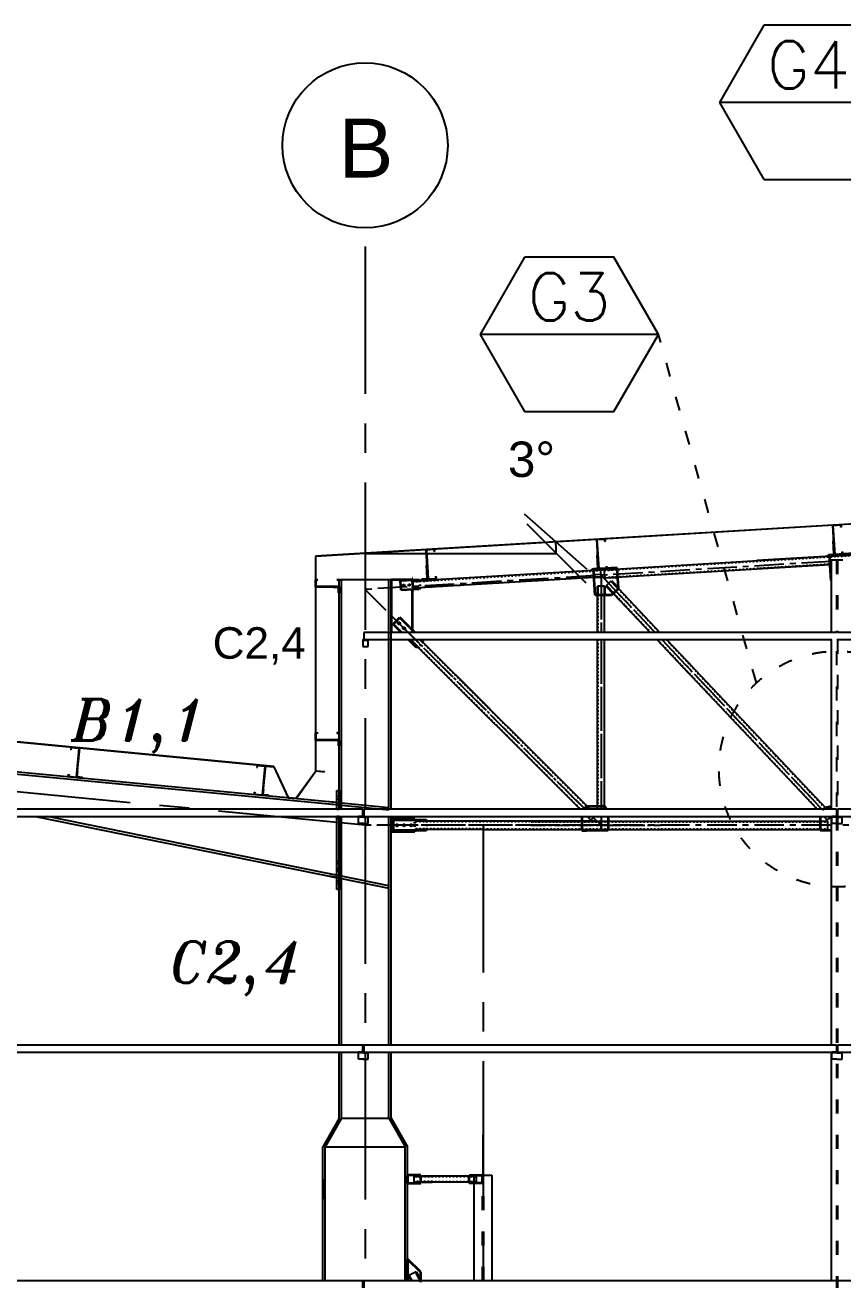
# Model space of a CAD drawing. Header units: inches. Extents: x -15 to 1885144, y -42615 to 866270.
# Drawn here: x 1657153 to 1664084, y 157170 to 167854 of the extents above; entities that cross this region are included whole.
import ezdxf
from ezdxf.enums import TextEntityAlignment as Align

# ---------------------------------------------------------------- set-up
doc = ezdxf.new("R2010")
doc.units = ezdxf.units.IN
doc.header["$LTSCALE"] = 100
doc.header["$MEASUREMENT"] = 0
for name, pattern in [('CENTER', [2, 1.25, -0.25, 0.25, -0.25]), ('CENTERX2', [4, 2.5, -0.5, 0.5, -0.5]), ('dash line', [30, 12, -18]), ('PHANTOM2', [1.25, 0.625, -0.125, 0.125, -0.125, 0.125, -0.125])]:
    doc.linetypes.add(name, pattern=pattern)
for name, color, linetype in [('axis', 8, 'PHANTOM2'), ('corrugated sheet', 6, 'Continuous'), ('dimensions', 10, 'PHANTOM2'), ('layout', 7, 'Continuous'), ('purlins', 4, 'Continuous'), ('sections', 3, 'Continuous'), ('text', 3, 'Continuous')]:
    doc.layers.add(name, color=color, linetype=linetype)
doc.layers.add('gusset plate', color=1, linetype='Continuous', lineweight=35)
doc.layers.add('weld', color=2, linetype='Continuous', lineweight=35)
doc.styles.add('romans', font='romans.shx', dxfattribs={"width": 0.75})
doc.styles.get("Standard").update_dxf_attribs({"font": 'arial.ttf'})
doc.styles.add('TEXT-3', font='ITALICT.shx', dxfattribs={"height": 350})
doc.dimstyles.new('Dim_1', dxfattribs={"dimtxt": 300, "dimasz": 500, "dimexe": 0.0625, "dimexo": 0.0625, "dimgap": 100, "dimtad": 0, "dimtih": 1, "dimtoh": 1, "dimdec": 0, "dimzin": 0, "dimdsep": 46, "dimtxsty": 'Standard', "dimblk": 'OBLIQUE', "dimcen": 0.09, "dimclrd": 256, "dimclre": 256, "dimclrt": 256, "dimadec": 0, "dimazin": 0, "dimtm": 1e-09, "dimtfac": 1, "dimtdec": 0, "dimtofl": 0, "dimtmove": 0, "dimatfit": 3, "dimfxl": 1, "dimtfillclr": 256, "dimtolj": 1, "dimtzin": 0, "dimlwe": -1, "dimarcsym": 0})

# ---------------------------------------------------------------- blocks, each defined once
blk = doc.blocks.new('_Oblique')
at = {"color": 0, "linetype": 'ByBlock', "lineweight": -2}
blk.add_line((-0.5, -0.5), (0.5, 0.5), dxfattribs=at)
blk = doc.blocks.new('*D1246')
at = {"layer": 'Defpoints', "color": 0, "ltscale": 10, "transparency": 16777216}
for p in [(1680034, 164574), (1660034, 163374), (1660436, 163374), (1661654, 163406), (1659614, 163348)]:
    blk.add_point(p, dxfattribs=at)
at = {"layer": 'dimensions', "linetype": 'dash line', "ltscale": 10, "transparency": 16777216}
blk.add_line((1660436, 163374), (1661654, 163374), dxfattribs=at)
at = {"layer": 'dimensions', "lineweight": -2, "ltscale": 10, "transparency": 16777216}
blk.add_arc((1660034, 163374), 1620, 0, 3.4336, dxfattribs=at)
at = {"layer": 'dimensions', "lineweight": -2, "ltscale": 10, "transparency": 16777216, "xscale": 500, "yscale": 500, "zscale": 500}
for p, rotation in [((1661651, 163471), 93.43363036184672), ((1661654, 163374), 270.0000000000198)]:
    blk.add_blockref('_Oblique', p, dxfattribs=dict(at, rotation=rotation))
at = {"layer": 'dimensions', "ltscale": 10, "transparency": 16777216, "insert": (1661445, 164170), "char_height": 300, "attachment_point": 5}
blk.add_mtext('\\A1;3°', dxfattribs=at)
blk = doc.blocks.new('*U1230')
at = {"layer": 'purlins', "ltscale": 10}
h = blk.add_hatch(color=256, dxfattribs=at)
h.dxf.hatch_style = 1
h.paths.add_polyline_path([(124, -228), (129, -228), (129, -218), (124, -218)])
for p, q in [((124, -1), (54, -1)), ((54, -1), (54, -21)), ((54, -21), (56, -21)), ((56, -21), (56, -3)), ((56, -3), (122, -3)), ((122, -249), (122, -3)), ((124, -1), (124, -251)), ((129, -201), (124, -201)), ((129, -246), (129, -201)), ((54, -251), (54, -231)), ((54, -231), (56, -231)), ((124, -251), (54, -251)), ((56, -231), (56, -249)), ((56, -249), (122, -249)), ((129, -218), (124, -218)), ((129, -228), (124, -228)), ((124, -251), (174, -251)), ((174, -246), (129, -246)), ((174, -251), (174, -246))]:
    blk.add_line(p, q, dxfattribs=at)
blk = doc.blocks.new('*U1231')
at = {"layer": 'sections', "color": 0, "linetype": 'ByBlock', "lineweight": -2, "transparency": 16777216, "rotation": 354.5164095555347}
for p in [(1647534, 162691), (1650023, 162452), (1652511, 162213), (1655000, 161974), (1657489, 161735)]:
    blk.add_blockref('*U1230', p, dxfattribs=at)

msp = doc.modelspace()

# ---------------------------------------------------------------- hatches: boundary and pattern name
at = {"layer": 'purlins', "ltscale": 10}
h = msp.add_hatch(color=256, dxfattribs=at)
h.dxf.hatch_style = 1
h.paths.add_polyline_path([(1664006.449, 163471.777), (1664001.458, 163471.478), (1664002.057, 163461.496), (1664007.048, 163461.795)])
h = msp.add_hatch(color=256, dxfattribs=at)
h.dxf.hatch_style = 1
h.paths.add_polyline_path([(1660559.665, 163264.927), (1660554.673, 163264.628), (1660555.272, 163254.645), (1660560.263, 163254.945)])
h = msp.add_hatch(color=256, dxfattribs=at)
h.dxf.hatch_style = 1
h.paths.add_polyline_path([(1662005.853, 163351.761), (1662000.862, 163351.461), (1662001.46, 163341.479), (1662006.452, 163341.779)])
h = msp.add_hatch(color=256, dxfattribs=at)
h.dxf.hatch_style = 1
h.paths.add_polyline_path([(1659781.878, 163090.342), (1659781.878, 163085.342), (1659791.878, 163085.342), (1659791.878, 163090.342)])
at = {"layer": 'purlins', "ltscale": 0.01}
h = msp.add_hatch(color=256, dxfattribs=at)
h.dxf.hatch_style = 1
h.paths.add_polyline_path([(1660044.378, 162637.095), (1660044.378, 162643.095), (1660034.378, 162643.095), (1660034.378, 162637.095)])
at = {"layer": 'purlins', "ltscale": 10}
h = msp.add_hatch(color=256, dxfattribs=at)
h.dxf.hatch_style = 1
h.paths.add_polyline_path([(1659781.878, 161790.342), (1659781.878, 161785.342), (1659791.878, 161785.342), (1659791.878, 161790.342)])
h = msp.add_hatch(color=256, dxfattribs=at)
h.dxf.hatch_style = 1
h.paths.add_polyline_path([(1659167.429, 161344.788), (1659172.406, 161344.31), (1659173.361, 161354.264), (1659168.384, 161354.742)])
at = {"layer": 'purlins', "ltscale": 0.01}
h = msp.add_hatch(color=256, dxfattribs=at)
h.dxf.hatch_style = 1
h.paths.add_polyline_path([(1659994.378, 161137.095), (1659994.378, 161143.095), (1660004.378, 161143.095), (1660004.378, 161137.095)])
h = msp.add_hatch(color=256, dxfattribs=at)
h.dxf.hatch_style = 1
h.paths.add_polyline_path([(1660044.378, 161137.095), (1660044.378, 161143.095), (1660034.378, 161143.095), (1660034.378, 161137.095)])
h = msp.add_hatch(color=256, dxfattribs=at)
h.dxf.hatch_style = 1
h.paths.add_polyline_path([(1664004.378, 161137.095), (1664004.378, 161143.095), (1664014.378, 161143.095), (1664014.378, 161137.095)])
h = msp.add_hatch(color=256, dxfattribs=at)
h.dxf.hatch_style = 1
h.paths.add_polyline_path([(1664064.378, 161137.095), (1664064.378, 161143.095), (1664054.378, 161143.095), (1664054.378, 161137.095)])
h = msp.add_hatch(color=256, dxfattribs=at)
h.dxf.hatch_style = 1
h.paths.add_polyline_path([(1659994.378, 159137.095), (1659994.378, 159143.095), (1660004.378, 159143.095), (1660004.378, 159137.095)])
h = msp.add_hatch(color=256, dxfattribs=at)
h.dxf.hatch_style = 1
h.paths.add_polyline_path([(1660044.378, 159137.095), (1660044.378, 159143.095), (1660034.378, 159143.095), (1660034.378, 159137.095)])
h = msp.add_hatch(color=256, dxfattribs=at)
h.dxf.hatch_style = 1
h.paths.add_polyline_path([(1664004.378, 159137.095), (1664004.378, 159143.095), (1664014.378, 159143.095), (1664014.378, 159137.095)])
h = msp.add_hatch(color=256, dxfattribs=at)
h.dxf.hatch_style = 1
h.paths.add_polyline_path([(1664064.378, 159137.095), (1664064.378, 159143.095), (1664054.378, 159143.095), (1664054.378, 159137.095)])
at = {"layer": 'sections', "ltscale": 10}
h = msp.add_hatch(color=256, dxfattribs=at)
h.dxf.hatch_style = 1
h.paths.add_polyline_path([(1659794.378, 160569.997), (1659814.378, 160569.997), (1659814.378, 160593.997), (1659794.378, 160593.997)])
h.paths.add_polyline_path([(1659794.378, 160681.997), (1659814.378, 160681.997), (1659814.378, 160701.997), (1659794.378, 160701.997)])
h.paths.add_polyline_path([(1659794.378, 160741.997), (1659814.378, 160741.997), (1659814.378, 160761.997), (1659794.378, 160761.997)])

# ---------------------------------------------------------------- linework, layer by layer
at = {"layer": 'axis', "linetype": 'CENTER', "ltscale": 10}
for p, q in [((1660034.378, 165975.986), (1660034.378, 161203.095)), ((1660034.378, 161068.176), (1647534.378, 162268.176)), ((1660034.378, 161143.095), (1660034.378, 159203.095)), ((1661034.378, 161068.176), (1661034.378, 157203.095)), ((1660034.378, 159143.095), (1660034.378, 157203.095))]:
    msp.add_line(p, q, dxfattribs=at)
at = {"layer": 'axis', "linetype": 'CENTERX2'}
for p, q in [((1663984.378, 163305.176), (1660034.378, 163068.176)), ((1664039.378, 163308.476), (1664034.378, 163308.176)), ((1662034.378, 163188.176), (1662034.378, 162703.095)), ((1662034.378, 163188.176), (1662492.001, 162703.095)), ((1660034.378, 163068.176), (1661899.458, 161203.095)), ((1662034.378, 162643.095), (1662034.378, 161203.095)), ((1662548.605, 162643.095), (1663912.556, 161197.307)), ((1661959.458, 161143.095), (1662034.378, 161068.176)), ((1662034.378, 161143.095), (1662034.378, 161068.176)), ((1663963.699, 161143.095), (1663984.378, 161121.176)), ((1663984.378, 161068.176), (1660034.378, 161068.176)), ((1700034.378, 161068.176), (1664039.378, 161068.176))]:
    msp.add_line(p, q, dxfattribs=at)
at = {"layer": 'axis', "linetype": 'CENTER'}
for p, q in [((1662034.378, 163188.176), (1662034.378, 162703.095)), ((1662034.378, 163188.176), (1662492.001, 162703.095)), ((1660254.378, 162848.176), (1661899.458, 161203.095)), ((1662034.378, 162643.095), (1662034.378, 161203.095)), ((1662548.605, 162643.095), (1663912.556, 161197.307)), ((1661959.458, 161143.095), (1662034.378, 161068.176)), ((1662034.378, 161143.095), (1662034.378, 161068.176)), ((1663963.699, 161143.095), (1663984.378, 161121.176)), ((1662034.378, 161068.176), (1660254.378, 161068.176)), ((1661442.346, 161068.176), (1662184.378, 161068.176))]:
    msp.add_line(p, q, dxfattribs=at)
at = {"layer": 'corrugated sheet'}
for p, q in [((1680034.345, 164574.228), (1659614.345, 163349.028)), ((1680034.378, 164573.679), (1659614.378, 163348.479))]:
    msp.add_line(p, q, dxfattribs=at)
at = {"layer": 'corrugated sheet', "ltscale": 10}
for p, q in [((1659613.878, 163348.479), (1659613.878, 161522.847)), ((1659614.378, 163348.479), (1659614.378, 161522.847)), ((1659260.906, 161565.063), (1647534.378, 162690.81)), ((1659260.839, 161564.366), (1647534.378, 162690.106)), ((1659260.906, 161565.063), (1659260.839, 161564.366))]:
    msp.add_line(p, q, dxfattribs=at)
at = {"layer": 'dimensions', "ltscale": 10}
msp.add_line((1660034.378, 163373.679), (1660435.644, 163373.679), dxfattribs=at)
at = {"layer": 'gusset plate'}
for p, q in [((1664175.91, 163371.766), (1663970.882, 163359.465)), ((1662171.764, 163251.518), (1661970.882, 163239.465)), ((1660496.977, 163140.95), (1660486.546, 163150.342)), ((1660500.142, 163081.021), (1660491.351, 163070.486))]:
    msp.add_line(p, q, dxfattribs=at)
at = {"layer": 'gusset plate', "linetype": 'dash line'}
for p, q in [((1663983.903, 163142.451), (1663970.882, 163359.465)), ((1662182.353, 163075.04), (1662171.764, 163251.518)), ((1660486.546, 163150.342), (1660335.38, 163141.272)), ((1660340.172, 163061.416), (1660335.38, 163141.272)), ((1661984.045, 163020.069), (1661970.882, 163239.465)), ((1660254.378, 163134.267), (1660254.378, 162703.095)), ((1660491.351, 163070.486), (1660340.172, 163061.416)), ((1660520.238, 162638.884), (1660525.845, 162633.277)), ((1660524.38, 162620.6), (1660525.845, 162633.277)), ((1660453.67, 162592.315), (1660467.812, 162578.173)), ((1660481.954, 162578.173), (1660467.812, 162578.173)), ((1661888.379, 161203.095), (1661915.132, 161229.848)), ((1661915.132, 161229.848), (1662064.378, 161229.848)), ((1662064.378, 161229.848), (1662079.824, 161203.095)), ((1663912.556, 161197.307), (1663936.414, 161219.814)), ((1663936.414, 161219.814), (1663984.378, 161230.68)), ((1660254.378, 161123.489), (1660254.378, 161013.176)), ((1660254.378, 161123.489), (1660454.378, 161123.489)), ((1660274.378, 161023.176), (1660274.378, 161113.176)), ((1660274.378, 161113.176), (1660454.378, 161113.176)), ((1660454.378, 161123.489), (1660454.378, 161113.176)), ((1660454.378, 161113.176), (1660554.378, 161113.176)), ((1660554.378, 161113.176), (1660554.378, 161103.176)), ((1661872.706, 161143.095), (1661872.706, 161023.274)), ((1663890.735, 161143.095), (1663890.735, 161023.176)), ((1660454.878, 161013.176), (1660254.378, 161013.176)), ((1660454.378, 161023.176), (1660274.378, 161023.176)), ((1660554.378, 161023.176), (1660454.378, 161023.176)), ((1660454.378, 161023.176), (1660454.878, 161013.176)), ((1660554.378, 161033.176), (1660554.378, 161023.176)), ((1661872.706, 161023.274), (1661912.36, 161023.274))]:
    msp.add_line(p, q, dxfattribs=at)
at = {"layer": 'gusset plate', "ltscale": 10}
for p, q in [((1660254.378, 163150.342), (1660254.378, 163134.267)), ((1660436.173, 163150.342), (1660254.378, 163150.342)), ((1660436.173, 163133.301), (1660436.173, 163150.342)), ((1663984.378, 163142.451), (1663983.903, 163142.451)), ((1660436.173, 163122.429), (1660436.173, 163134.267)), ((1660436.173, 162722.95), (1660436.173, 163052.303)), ((1662182.353, 163075.04), (1662124.084, 163020.069)), ((1661999.378, 163020.069), (1661984.045, 163020.069)), ((1662124.084, 163020.069), (1661999.378, 163020.069)), ((1660394.378, 157203.095), (1660394.378, 157387.54)), ((1660507.237, 157277.107), (1660394.378, 157387.54)), ((1660507.237, 157198.845), (1660507.237, 157277.107))]:
    msp.add_line(p, q, dxfattribs=at)
at = {"layer": 'gusset plate', "linetype": 'dash line', "ltscale": 0.01}
for p, q in [((1660496.977, 163140.95), (1660500.141, 163081.032)), ((1660436.173, 163122.429), (1660436.173, 163052.303)), ((1660436.173, 162722.95), (1660436.173, 162703.095)), ((1660524.38, 162620.6), (1660481.954, 162578.173)), ((1660454.378, 161023.176), (1660454.378, 161113.176)), ((1660554.378, 161103.176), (1660554.378, 161033.176))]:
    msp.add_line(p, q, dxfattribs=at)
at = {"layer": 'gusset plate', "linetype": 'CENTER'}
for p, q in [((1660300.107, 162802.447), (1660328.391, 162830.731)), ((1660413.244, 162745.878), (1660328.391, 162830.731)), ((1660300.107, 162802.447), (1660271.822, 162774.163)), ((1660342.89, 162703.095), (1660271.822, 162774.163)), ((1660413.244, 162745.878), (1660456.027, 162703.095)), ((1660402.89, 162643.095), (1660453.67, 162592.315)), ((1660516.027, 162643.095), (1660525.845, 162633.277))]:
    msp.add_line(p, q, dxfattribs=at)
at = {"layer": 'gusset plate', "linetype": 'ByBlock'}
for p, q in [((1662094.378, 161143.095), (1662094.378, 161023.176)), ((1662094.378, 161023.176), (1661912.36, 161023.274)), ((1663984.378, 161023.176), (1663890.735, 161023.176))]:
    msp.add_line(p, q, dxfattribs=at)
at = {"layer": 'gusset plate', "linetype": 'Continuous'}
for p, q in [((1660394.378, 158031.301), (1660394.378, 158101.301)), ((1660507.237, 158101.301), (1660394.378, 158101.301)), ((1660394.378, 158031.301), (1660507.237, 158031.301)), ((1660507.237, 158031.301), (1660507.237, 158101.301)), ((1660916.519, 158031.301), (1660916.519, 158101.301)), ((1660916.519, 158101.301), (1661029.378, 158101.301)), ((1661029.378, 158031.301), (1660916.519, 158031.301)), ((1661029.378, 158031.301), (1661029.378, 158101.301)), ((1660502.765, 157196.609), (1660507.237, 157198.845))]:
    msp.add_line(p, q, dxfattribs=at)
at = {"layer": 'layout', "ltscale": 0.01}
for p, q in [((1663983.779, 163318.158), (1664084.378, 163318.158)), ((1663984.378, 163318.158), (1663984.378, 162703.095)), ((1663984.378, 162643.095), (1663984.378, 161203.095)), ((1663984.378, 161143.095), (1663984.378, 159203.095)), ((1663984.378, 159143.095), (1663984.378, 157203.095)), ((1661034.378, 158101.301), (1661034.378, 158441.301)), ((1659674.378, 158066.301), (1659674.378, 157896.301))]:
    msp.add_line(p, q, dxfattribs=at)
at = {"layer": 'layout', "linetype": 'dash line', "ltscale": 0.1}
for p, q in [((1664029.378, 163318.158), (1664029.378, 162703.095)), ((1664039.378, 163318.158), (1664039.378, 162703.095)), ((1664039.378, 162643.095), (1664039.378, 161203.095)), ((1664029.378, 162544.66), (1664029.378, 161203.095)), ((1664029.378, 161143.095), (1664029.378, 157203.095)), ((1664039.378, 161143.095), (1664039.378, 157203.095)), ((1661029.378, 157203.095), (1661029.378, 158101.301)), ((1661039.378, 157203.095), (1661039.378, 158101.301))]:
    msp.add_line(p, q, dxfattribs=at)
at = {"layer": 'layout', "ltscale": 10}
for p, q in [((1660254.378, 163150.342), (1659814.378, 163150.342)), ((1659814.378, 161201.997), (1659814.378, 163150.342)), ((1659834.378, 161203.095), (1659834.378, 163150.342)), ((1660234.378, 161199.665), (1660234.378, 163150.342)), ((1660254.378, 161203.095), (1660254.378, 163150.342)), ((1657062.441, 161504.171), (1659814.378, 161239.985)), ((1657064.353, 161524.08), (1659814.378, 161260.077)), ((1659834.378, 161258.157), (1660234.378, 161219.757)), ((1659834.378, 161238.065), (1660234.378, 161199.665)), ((1657240.971, 161143.095), (1659814.378, 160619.576)), ((1659814.378, 160639.985), (1657340.805, 161143.095)), ((1659814.378, 159203.095), (1659814.378, 161143.095)), ((1659834.378, 159203.095), (1659834.378, 161143.095)), ((1660234.378, 159203.095), (1660234.378, 161143.095)), ((1660254.378, 159203.095), (1660254.378, 161143.095)), ((1660010.476, 160819.197), (1660010.488, 160819.32)), ((1660234.378, 160554.56), (1659834.378, 160635.917)), ((1659834.378, 160615.507), (1660234.378, 160534.133)), ((1659814.378, 158583.893), (1659814.378, 159143.095)), ((1659834.378, 158583.893), (1659834.378, 159143.095)), ((1660234.378, 158583.893), (1660234.378, 159143.095)), ((1660254.378, 158583.893), (1660254.378, 159143.095)), ((1659814.378, 158583.893), (1659674.378, 158341.406)), ((1659834.378, 158583.893), (1659694.378, 158341.406)), ((1659834.378, 158583.893), (1660234.378, 158583.893)), ((1660234.378, 158583.893), (1660374.378, 158341.406)), ((1660254.378, 158583.893), (1660394.378, 158341.406)), ((1659674.378, 157203.095), (1659674.378, 158341.406)), ((1659694.378, 158341.406), (1660374.378, 158341.406)), ((1659694.378, 157203.095), (1659694.378, 158341.406)), ((1660374.378, 157203.095), (1660374.378, 158341.406)), ((1660394.378, 157203.095), (1660394.378, 158341.406)), ((1660959.378, 158101.301), (1661109.378, 158101.301)), ((1660959.378, 157203.095), (1660959.378, 158101.301)), ((1661109.378, 158101.301), (1661109.378, 157203.095))]:
    msp.add_line(p, q, dxfattribs=at)
at = {"layer": 'layout', "linetype": 'CENTER'}
for centre, radius in [((1660361.736, 163102.728), 8), ((1660409.56, 163105.603), 8), ((1660321.32, 162781.234), 10), ((1660363.746, 162738.807), 10)]:
    msp.add_circle(centre, radius, dxfattribs=at)
at = {"layer": 'layout', "linetype": 'dash line'}
for centre in [(1660304.361, 161068.176), (1660364.361, 161068.176), (1660424.361, 161068.176)]:
    msp.add_circle(centre, 10, dxfattribs=at)
at = {"layer": 'purlins', "ltscale": 10}
for p, q in [((1663998.064, 163611.526), (1664067.938, 163615.719)), ((1664013.037, 163361.975), (1663998.064, 163611.526)), ((1664066.062, 163613.602), (1664000.18, 163609.649)), ((1664000.18, 163609.649), (1664014.914, 163364.091)), ((1664067.14, 163595.635), (1664066.062, 163613.602)), ((1664069.136, 163595.754), (1664067.14, 163595.635)), ((1664067.938, 163615.719), (1664069.136, 163595.754)), ((1661997.468, 163491.509), (1662067.342, 163495.702)), ((1662012.441, 163241.958), (1661997.468, 163491.509)), ((1662065.465, 163493.586), (1661999.584, 163489.633)), ((1661999.584, 163489.633), (1662014.317, 163244.074)), ((1662066.543, 163475.618), (1662065.465, 163493.586)), ((1662068.54, 163475.738), (1662066.543, 163475.618)), ((1662067.342, 163495.702), (1662068.54, 163475.738)), ((1664007.747, 163366.666), (1664000.859, 163481.46)), ((1664001.458, 163471.478), (1664006.449, 163471.777)), ((1664002.057, 163461.496), (1664007.048, 163461.795)), ((1660551.28, 163404.676), (1660621.154, 163408.868)), ((1660566.253, 163155.124), (1660551.28, 163404.676)), ((1660619.277, 163406.752), (1660553.396, 163402.799)), ((1660553.396, 163402.799), (1660568.129, 163157.241)), ((1660620.355, 163388.784), (1660619.277, 163406.752)), ((1660622.352, 163388.904), (1660620.355, 163388.784)), ((1660621.154, 163408.868), (1660622.352, 163388.904)), ((1662007.15, 163246.65), (1662000.263, 163361.443)), ((1663962.827, 163363.971), (1664007.747, 163366.666)), ((1663963.127, 163358.98), (1663962.827, 163363.971)), ((1664013.037, 163361.975), (1663963.127, 163358.98)), ((1664031.085, 163363.058), (1664013.037, 163361.975)), ((1664014.914, 163364.091), (1664080.795, 163368.044)), ((1664079.717, 163386.012), (1664081.714, 163386.131)), ((1664080.795, 163368.044), (1664079.717, 163386.012)), ((1664081.714, 163386.131), (1664082.911, 163366.167)), ((1660560.962, 163159.816), (1660554.075, 163274.61)), ((1660554.673, 163264.628), (1660559.665, 163264.927)), ((1660555.272, 163254.645), (1660560.263, 163254.945)), ((1661962.231, 163243.955), (1662007.15, 163246.65)), ((1662000.862, 163351.461), (1662005.853, 163351.761)), ((1662001.46, 163341.479), (1662006.452, 163341.779)), ((1662014.317, 163244.074), (1662080.199, 163248.027)), ((1662079.121, 163265.995), (1662081.117, 163266.115)), ((1662080.199, 163248.027), (1662079.121, 163265.995)), ((1662081.117, 163266.115), (1662082.315, 163246.151)), ((1659614.378, 163090.342), (1659614.378, 163150.342)), ((1659614.378, 163150.342), (1659634.378, 163150.342)), ((1659634.378, 163148.342), (1659616.378, 163148.342)), ((1659616.378, 163148.342), (1659616.378, 163092.342)), ((1659634.378, 163150.342), (1659634.378, 163148.342)), ((1659814.378, 163150.342), (1659794.378, 163150.342)), ((1659794.378, 163150.342), (1659794.378, 163148.342)), ((1659794.378, 163148.342), (1659812.378, 163148.342)), ((1659812.378, 163148.342), (1659812.378, 163092.342)), ((1659814.378, 163090.342), (1659814.378, 163150.342)), ((1660516.043, 163157.121), (1660560.962, 163159.816)), ((1660516.342, 163152.13), (1660516.043, 163157.121)), ((1660566.253, 163155.124), (1660516.342, 163152.13)), ((1660584.301, 163156.207), (1660566.253, 163155.124)), ((1660568.129, 163157.241), (1660634.011, 163161.194)), ((1660632.933, 163179.161), (1660634.929, 163179.281)), ((1660634.011, 163161.194), (1660632.933, 163179.161)), ((1660634.929, 163179.281), (1660636.127, 163159.317)), ((1661962.531, 163238.964), (1661962.231, 163243.955)), ((1662012.441, 163241.958), (1661962.531, 163238.964)), ((1662030.489, 163243.041), (1662012.441, 163241.958)), ((1659614.378, 163090.342), (1659814.378, 163090.342)), ((1659812.378, 163092.342), (1659616.378, 163092.342)), ((1659764.378, 163085.342), (1659764.378, 163090.342)), ((1659764.378, 163090.342), (1659814.378, 163090.342)), ((1659809.378, 163085.342), (1659764.378, 163085.342)), ((1659781.878, 163085.342), (1659781.878, 163090.342)), ((1659791.878, 163085.342), (1659791.878, 163090.342)), ((1659809.378, 163040.342), (1659809.378, 163085.342)), ((1659814.378, 163040.342), (1659809.378, 163040.342)), ((1659814.378, 163090.342), (1659814.378, 163040.342)), ((1659614.378, 161790.342), (1659614.378, 161850.342)), ((1659614.378, 161850.342), (1659634.378, 161850.342)), ((1659614.378, 161790.342), (1659814.378, 161790.342)), ((1659634.378, 161848.342), (1659616.378, 161848.342)), ((1659616.378, 161848.342), (1659616.378, 161792.342)), ((1659812.378, 161792.342), (1659616.378, 161792.342)), ((1659634.378, 161850.342), (1659634.378, 161848.342)), ((1659764.378, 161785.342), (1659764.378, 161790.342)), ((1659764.378, 161790.342), (1659814.378, 161790.342)), ((1659809.378, 161785.342), (1659764.378, 161785.342)), ((1659781.878, 161785.342), (1659781.878, 161790.342)), ((1659791.878, 161785.342), (1659791.878, 161790.342)), ((1659814.378, 161850.342), (1659794.378, 161850.342)), ((1659794.378, 161850.342), (1659794.378, 161848.342)), ((1659794.378, 161848.342), (1659812.378, 161848.342)), ((1659809.378, 161740.342), (1659809.378, 161785.342)), ((1659812.378, 161848.342), (1659812.378, 161792.342)), ((1659814.378, 161790.342), (1659814.378, 161850.342)), ((1659814.378, 161790.342), (1659814.378, 161740.342)), ((1659814.378, 161740.342), (1659809.378, 161740.342)), ((1659119.489, 161577.936), (1659117.578, 161558.027)), ((1659117.578, 161558.027), (1659119.569, 161557.836)), ((1659189.169, 161571.247), (1659119.489, 161577.936)), ((1659119.569, 161557.836), (1659121.289, 161575.754)), ((1659121.289, 161575.754), (1659186.987, 161569.447)), ((1659163.479, 161324.573), (1659186.987, 161569.447)), ((1659189.169, 161571.247), (1659165.279, 161322.391)), ((1659188.978, 161569.256), (1659189.169, 161571.247)), ((1659188.978, 161569.256), (1659259.829, 161562.454)), ((1659189.169, 161571.247), (1659260.839, 161564.366)), ((1659259.829, 161562.454), (1659381.45, 161301.638)), ((1659260.839, 161564.366), (1659382.46, 161303.55)), ((1659619.52, 161529.933), (1659450.501, 161297.018)), ((1659620.336, 161528.123), (1659451.129, 161294.949)), ((1659619.52, 161529.933), (1659690.181, 161523.149)), ((1659620.336, 161528.123), (1659690.016, 161521.434)), ((1659690.016, 161521.434), (1659690.181, 161523.149)), ((1659095.599, 161329.08), (1659097.51, 161348.988)), ((1659165.279, 161322.391), (1659095.599, 161329.08)), ((1659097.51, 161348.988), (1659099.501, 161348.797)), ((1659099.501, 161348.797), (1659097.781, 161330.88)), ((1659097.781, 161330.88), (1659163.479, 161324.573)), ((1659172.406, 161344.31), (1659167.429, 161344.788)), ((1659173.361, 161354.264), (1659168.384, 161354.742)), ((1659175.034, 161371.684), (1659170.057, 161372.162)), ((1659170.734, 161326.89), (1659175.034, 161371.684)), ((1659215.528, 161322.59), (1659170.734, 161326.89)), ((1659165.279, 161322.391), (1659215.05, 161317.613)), ((1659215.05, 161317.613), (1659215.528, 161322.59)), ((1659381.45, 161301.638), (1659451.129, 161294.949)), ((1659382.46, 161303.55), (1659450.501, 161297.018))]:
    msp.add_line(p, q, dxfattribs=at)
at = {"layer": 'purlins', "ltscale": 0.01}
for p, q in [((1664000.859, 163481.46), (1664005.85, 163481.759)), ((1662000.263, 163361.443), (1662005.254, 163361.743)), ((1663953.145, 163358.381), (1663963.127, 163358.98)), ((1663953.145, 163358.381), (1663953.744, 163348.399)), ((1663953.744, 163348.399), (1664093.492, 163356.784)), ((1664031.085, 163363.058), (1664082.911, 163366.167)), ((1664092.893, 163366.766), (1664082.911, 163366.167)), ((1660554.075, 163274.61), (1660559.066, 163274.909)), ((1662092.297, 163246.75), (1662082.315, 163246.151)), ((1662092.297, 163246.75), (1662092.896, 163236.768)), ((1660506.36, 163151.531), (1660516.342, 163152.13)), ((1660506.36, 163151.531), (1660506.959, 163141.549)), ((1660506.959, 163141.549), (1660646.708, 163149.934)), ((1660584.301, 163156.207), (1660636.127, 163159.317)), ((1660646.109, 163159.916), (1660636.127, 163159.317)), ((1660646.109, 163159.916), (1660646.708, 163149.934)), ((1661952.548, 163238.365), (1661962.531, 163238.964)), ((1661952.548, 163238.365), (1661953.147, 163228.383)), ((1661953.147, 163228.383), (1662092.896, 163236.768)), ((1662030.489, 163243.041), (1662082.315, 163246.151)), ((1660014.378, 162643.095), (1660024.378, 162643.095)), ((1660014.378, 162643.095), (1660014.378, 162583.095)), ((1660019.378, 162637.095), (1660014.378, 162637.095)), ((1660019.378, 162637.095), (1660059.378, 162637.095)), ((1664029.378, 162703.095), (1660024.378, 162703.095)), ((1660024.378, 162703.095), (1660024.378, 162643.095)), ((1660024.378, 162643.095), (1663989.378, 162643.095)), ((1660024.378, 162643.095), (1660059.378, 162643.095)), ((1660034.378, 162643.095), (1660034.378, 162637.095)), ((1660044.378, 162643.095), (1660044.378, 162637.095)), ((1660059.378, 162637.095), (1660059.378, 162643.095)), ((1660059.378, 162583.095), (1660059.378, 162637.095)), ((1664034.378, 162643.095), (1668034.378, 162643.095)), ((1668029.371, 162703.095), (1664039.378, 162703.095)), ((1660024.378, 162583.095), (1660014.378, 162583.095)), ((1660014.378, 162583.095), (1660059.378, 162583.095)), ((1660014.378, 161203.095), (1656039.378, 161203.095)), ((1656039.378, 161143.095), (1660014.378, 161143.095)), ((1659979.378, 161137.095), (1659979.378, 161143.095)), ((1660014.378, 161143.095), (1659979.378, 161143.095)), ((1660019.378, 161137.095), (1659979.378, 161137.095)), ((1659979.378, 161083.095), (1659979.378, 161137.095)), ((1659994.378, 161143.095), (1659994.378, 161137.095)), ((1660004.378, 161143.095), (1660004.378, 161137.095)), ((1660014.378, 161143.095), (1660014.378, 161203.095)), ((1660014.378, 161143.095), (1660024.378, 161143.095)), ((1660019.378, 161137.095), (1660059.378, 161137.095)), ((1664029.378, 161203.095), (1660024.378, 161203.095)), ((1660024.378, 161203.095), (1660024.378, 161143.095)), ((1660024.378, 161143.095), (1660059.378, 161143.095)), ((1660024.378, 161143.095), (1663989.378, 161143.095)), ((1660034.378, 161143.095), (1660034.378, 161137.095)), ((1660044.378, 161143.095), (1660044.378, 161137.095)), ((1660059.378, 161137.095), (1660059.378, 161143.095)), ((1660059.378, 161083.095), (1660059.378, 161137.095)), ((1663989.378, 161137.095), (1663989.378, 161143.095)), ((1664034.378, 161143.095), (1663989.378, 161143.095)), ((1664034.378, 161137.095), (1663989.378, 161137.095)), ((1663989.378, 161083.095), (1663989.378, 161137.095)), ((1664004.378, 161143.095), (1664004.378, 161137.095)), ((1664014.378, 161143.095), (1664014.378, 161137.095)), ((1664029.378, 161203.095), (1664029.378, 161143.095)), ((1664034.378, 161143.095), (1668034.378, 161143.095)), ((1664034.378, 161137.095), (1664079.378, 161137.095)), ((1668029.371, 161203.095), (1664039.378, 161203.095)), ((1664039.378, 161203.095), (1664039.378, 161143.095)), ((1664039.378, 161143.095), (1664079.378, 161143.095)), ((1664054.378, 161143.095), (1664054.378, 161137.095)), ((1664064.378, 161143.095), (1664064.378, 161137.095)), ((1664079.378, 161137.095), (1664079.378, 161143.095)), ((1664079.378, 161083.095), (1664079.378, 161137.095)), ((1660024.378, 161083.095), (1659979.378, 161083.095)), ((1660014.378, 161083.095), (1660059.378, 161083.095)), ((1664034.378, 161083.095), (1663989.378, 161083.095)), ((1664034.378, 161083.095), (1664079.378, 161083.095)), ((1664029.378, 159203.095), (1656039.378, 159203.095)), ((1660014.378, 159143.095), (1660014.378, 159203.095)), ((1660024.378, 159203.095), (1660024.378, 159143.095)), ((1664029.378, 159203.095), (1664029.378, 159143.095)), ((1668029.371, 159203.095), (1664039.378, 159203.095)), ((1664039.378, 159203.095), (1664039.378, 159143.095)), ((1656039.378, 159143.095), (1663989.378, 159143.095)), ((1659979.378, 159137.095), (1659979.378, 159143.095)), ((1660019.378, 159143.095), (1659979.378, 159143.095)), ((1660019.378, 159137.095), (1659979.378, 159137.095)), ((1659979.378, 159083.095), (1659979.378, 159137.095)), ((1660024.378, 159083.095), (1659979.378, 159083.095)), ((1659994.378, 159143.095), (1659994.378, 159137.095)), ((1660004.378, 159143.095), (1660004.378, 159137.095)), ((1660014.378, 159083.095), (1660059.378, 159083.095)), ((1660019.378, 159143.095), (1660059.378, 159143.095)), ((1660019.378, 159137.095), (1660059.378, 159137.095)), ((1660034.378, 159143.095), (1660034.378, 159137.095)), ((1660044.378, 159143.095), (1660044.378, 159137.095)), ((1660059.378, 159137.095), (1660059.378, 159143.095)), ((1660059.378, 159083.095), (1660059.378, 159137.095)), ((1663989.378, 159137.095), (1663989.378, 159143.095)), ((1664034.378, 159143.095), (1663989.378, 159143.095)), ((1664034.378, 159137.095), (1663989.378, 159137.095)), ((1663989.378, 159083.095), (1663989.378, 159137.095)), ((1664034.378, 159083.095), (1663989.378, 159083.095)), ((1664004.378, 159143.095), (1664004.378, 159137.095)), ((1664014.378, 159143.095), (1664014.378, 159137.095)), ((1664034.378, 159143.095), (1668034.378, 159143.095)), ((1664034.378, 159137.095), (1664079.378, 159137.095)), ((1664034.378, 159083.095), (1664079.378, 159083.095)), ((1664039.378, 159143.095), (1664079.378, 159143.095)), ((1664054.378, 159143.095), (1664054.378, 159137.095)), ((1664064.378, 159143.095), (1664064.378, 159137.095)), ((1664079.378, 159137.095), (1664079.378, 159143.095)), ((1664079.378, 159083.095), (1664079.378, 159137.095)), ((1664029.378, 157203.095), (1656039.378, 157203.095)), ((1660014.378, 157143.095), (1660014.378, 157203.095)), ((1660024.378, 157203.095), (1660024.378, 157143.095)), ((1664029.378, 157203.095), (1664029.378, 157143.095)), ((1668029.371, 157203.095), (1664039.378, 157203.095)), ((1664039.378, 157203.095), (1664039.378, 157143.095))]:
    msp.add_line(p, q, dxfattribs=at)
at = {"layer": 'sections', "linetype": 'dash line', "ltscale": 0.01}
for p, q in [((1662062.86, 163229.952), (1666031.982, 163468.109)), ((1662066.457, 163170.002), (1663984.378, 163285.082)), ((1660437.296, 163133.368), (1662031.927, 163229.025)), ((1660440.469, 163081.465), (1662034.378, 163177.078)), ((1662004.378, 163084.136), (1662004.378, 162703.095)), ((1662060.378, 163095.069), (1662060.378, 162703.095)), ((1662079.865, 163102.083), (1662456.269, 162703.095)), ((1662117.683, 163137.761), (1662527.745, 162703.095)), ((1662008.378, 163020.069), (1662008.378, 162703.095)), ((1660422.701, 162643.095), (1661862.701, 161203.095)), ((1660496.228, 162643.095), (1661936.228, 161203.095)), ((1662004.378, 162643.095), (1662004.378, 162253.488)), ((1662008.378, 162643.095), (1662008.378, 161203.095)), ((1662060.378, 162643.095), (1662060.378, 161203.095)), ((1662512.873, 162643.095), (1663871.364, 161203.095)), ((1662584.349, 162643.095), (1663942.839, 161203.095)), ((1661922.701, 161143.095), (1661951.766, 161114.031)), ((1663927.967, 161143.095), (1663955.41, 161114.006)), ((1662004.378, 161098.176), (1660454.378, 161098.176)), ((1661046.411, 161038.176), (1660454.378, 161038.176)), ((1661034.378, 161038.176), (1662034.378, 161038.176)), ((1661442.346, 161098.176), (1662034.378, 161098.176)), ((1661966.58, 161103.176), (1661966.581, 161103.175)), ((1662034.378, 161098.176), (1663952.771, 161098.176)), ((1662034.378, 161038.176), (1663952.771, 161038.176)), ((1660615.308, 158087.301), (1660447.237, 158087.301)), ((1660604.317, 158045.301), (1660447.237, 158045.301)), ((1660507.237, 158087.301), (1660976.519, 158087.301)), ((1660507.237, 158045.301), (1660976.519, 158045.301)), ((1660462.516, 157277.107), (1660502.765, 157196.609)), ((1660502.765, 157196.609), (1660462.516, 157277.107)), ((1660408.85, 157250.274), (1660432.44, 157203.095)), ((1660432.44, 157203.095), (1660408.85, 157250.274))]:
    msp.add_line(p, q, dxfattribs=at)
at = {"layer": 'sections'}
for p, q in [((1664031.383, 163353.078), (1665976.775, 163469.801)), ((1662062.564, 163234.885), (1663971.484, 163349.42)), ((1662066.757, 163165.011), (1663975.677, 163279.546)), ((1664031.383, 163353.078), (1663354.787, 163312.482)), ((1663984.378, 163280.131), (1663358.55, 163242.581)), ((1661971.484, 163229.42), (1660437.085, 163137.356)), ((1661975.078, 163169.528), (1660440.709, 163077.466)), ((1662031.982, 163223.095), (1662032.282, 163223.113)), ((1662076.949, 163099.332), (1662120.593, 163140.506)), ((1660390.577, 163059.578), (1660390.566, 163059.577)), ((1662064.378, 163095.069), (1662004.378, 163095.069)), ((1662064.378, 162703.095), (1662064.378, 163095.069)), ((1662089.966, 163085.535), (1662450.758, 162703.095)), ((1662133.609, 163126.708), (1662533.244, 162703.095)), ((1662138.709, 163033.867), (1662450.758, 162703.095)), ((1662182.353, 163075.04), (1662533.244, 162703.095)), ((1662004.378, 162703.095), (1662004.378, 163020.069)), ((1660427.386, 162632.741), (1661857.032, 161203.095)), ((1660501.885, 162643.095), (1661090.908, 162054.072)), ((1660524.38, 162620.6), (1661941.885, 161203.095)), ((1662004.378, 161203.095), (1662004.378, 162643.095)), ((1662064.378, 161203.095), (1662064.378, 162643.095)), ((1662507.361, 162643.095), (1662773.071, 162361.443)), ((1662507.361, 162643.095), (1663865.852, 161203.095)), ((1662589.848, 162643.095), (1662816.715, 162402.616)), ((1662589.848, 162643.095), (1663948.338, 161203.095)), ((1661917.032, 161143.095), (1661948.931, 161111.196)), ((1663922.456, 161143.095), (1663952.494, 161111.255)), ((1661999.378, 161103.176), (1660454.378, 161103.176)), ((1661046.411, 161033.176), (1660454.378, 161033.176)), ((1661034.378, 161033.176), (1662094.378, 161033.176)), ((1661442.346, 161103.176), (1662034.378, 161103.176)), ((1661960.911, 161103.176), (1661963.746, 161100.34)), ((1662034.378, 161103.176), (1663952.771, 161103.176)), ((1662094.378, 161033.176), (1663952.771, 161033.176))]:
    msp.add_line(p, q, dxfattribs=at)
at = {"layer": 'sections', "linetype": 'dash line'}
for p, q in [((1664031.982, 163348.104), (1664031.683, 163353.096)), ((1662035.28, 163173.14), (1662031.687, 163233.033)), ((1662066.757, 163165.011), (1662062.56, 163234.948)), ((1660437.116, 163137.358), (1660440.709, 163077.466)), ((1663952.494, 161111.255), (1663974.316, 161131.841)), ((1663952.771, 161103.176), (1663952.771, 161033.176))]:
    msp.add_line(p, q, dxfattribs=at)
at = {"layer": 'sections', "ltscale": 10}
for p, q in [((1664007.074, 163351.619), (1664031.373, 163353.077)), ((1660438.718, 163167.508), (1660436.722, 163167.389)), ((1662007.388, 163231.575), (1662031.687, 163233.033)), ((1659794.378, 161361.997), (1659814.378, 161361.997)), ((1659794.378, 161201.997), (1659794.378, 161361.997)), ((1659814.378, 161361.997), (1659814.378, 161201.997)), ((1659794.378, 161261.997), (1659734.629, 161267.733)), ((1659794.378, 161241.997), (1659734.656, 161248.005)), ((1659814.378, 161313.997), (1659794.378, 161313.997)), ((1659814.378, 161289.997), (1659794.378, 161289.997)), ((1659814.378, 161201.997), (1659794.378, 161201.997)), ((1659794.378, 160521.997), (1659794.378, 161143.095)), ((1659814.378, 161141.997), (1659794.378, 161141.997)), ((1659814.378, 161121.997), (1659794.378, 161121.997)), ((1659814.378, 161143.095), (1659814.378, 160521.997)), ((1659814.378, 160761.997), (1659794.378, 160761.997)), ((1659814.378, 160741.997), (1659794.378, 160741.997)), ((1659814.378, 160701.997), (1659794.378, 160701.997)), ((1659794.378, 160644.053), (1659735.559, 160656.017)), ((1659794.378, 160623.644), (1659735.559, 160635.61)), ((1659814.378, 160681.997), (1659794.378, 160681.997)), ((1659814.378, 160593.997), (1659794.378, 160593.997)), ((1659814.378, 160569.997), (1659794.378, 160569.997)), ((1659814.378, 160521.997), (1659794.378, 160521.997))]:
    msp.add_line(p, q, dxfattribs=at)
at = {"layer": 'sections', "linetype": 'CENTER'}
for p, q in [((1661973.581, 163194.483), (1662033.783, 163198.095)), ((1662079.378, 161068.176), (1662539.168, 161068.176))]:
    msp.add_line(p, q, dxfattribs=at)
at = {"layer": 'sections', "linetype": 'ByBlock'}
for p, q in [((1661948.931, 161111.196), (1661980.83, 161143.095)), ((1662034.378, 161103.176), (1662034.378, 161038.176)), ((1662034.378, 161038.176), (1662034.378, 161098.176))]:
    msp.add_line(p, q, dxfattribs=at)
at = {"layer": 'sections', "linetype": 'Continuous'}
for p, q in [((1660447.237, 158091.301), (1660616.355, 158091.301)), ((1660447.237, 158091.301), (1660447.237, 158041.301)), ((1660447.237, 158041.301), (1660603.27, 158041.301)), ((1660976.519, 158091.301), (1660507.237, 158091.301)), ((1660976.519, 158041.301), (1660507.237, 158041.301)), ((1660976.519, 158091.301), (1660976.519, 158041.301)), ((1660466.988, 157279.343), (1660404.378, 157248.038)), ((1660466.988, 157279.343), (1660507.237, 157198.845)), ((1660507.237, 157198.845), (1660466.988, 157279.343)), ((1660404.378, 157248.038), (1660426.849, 157203.095)), ((1660426.849, 157203.095), (1660404.378, 157248.038))]:
    msp.add_line(p, q, dxfattribs=at)
at = {"layer": 'text'}
for p, q in [((1663415.564, 167853.69), (1663037.564, 167198.975)), ((1664171.564, 167853.69), (1663415.564, 167853.69)), ((1664546.552, 167198.975), (1663037.564, 167198.975)), ((1663037.564, 167198.975), (1663415.564, 166544.259)), ((1663415.564, 166544.259), (1664171.564, 166544.259)), ((1661386.519, 165886.23), (1661008.519, 165231.515)), ((1662142.519, 165886.23), (1661386.519, 165886.23)), ((1662520.519, 165231.515), (1662142.519, 165886.23)), ((1662517.506, 165231.515), (1661008.519, 165231.515)), ((1661008.519, 165231.515), (1661386.519, 164576.799)), ((1662142.519, 164576.799), (1662520.519, 165231.515)), ((1661386.519, 164576.799), (1662142.519, 164576.799))]:
    msp.add_line(p, q, dxfattribs=at)
at = {"layer": 'text', "linetype": 'dash line', "ltscale": 0.1}
msp.add_line((1663351.066, 162274.799), (1662520.519, 165231.515), dxfattribs=at)
at = {"layer": 'text', "ltscale": 10}
msp.add_circle((1660034.346, 166833.947), 700, dxfattribs=at)
at = {"layer": 'text', "linetype": 'dash line', "ltscale": 0.1}
msp.add_circle((1664034.378, 161544.673), 1000, dxfattribs=at)
at = {"layer": 'weld', "linetype": 'dash line'}
for p, q in [((1664031.373, 163353.077), (1663971.477, 163349.546)), ((1663984.378, 163280.131), (1663975.673, 163279.609)), ((1660437.085, 163137.356), (1660496.977, 163140.95)), ((1662031.377, 163233.014), (1661971.481, 163229.483)), ((1662034.97, 163173.121), (1661975.078, 163169.528)), ((1662112.471, 163237.943), (1662172.367, 163241.473)), ((1662116.663, 163168.068), (1662176.559, 163171.599)), ((1662120.593, 163140.506), (1662182.353, 163075.04)), ((1660440.709, 163077.466), (1660500.601, 163081.059)), ((1662076.949, 163099.332), (1662138.709, 163033.867)), ((1660417.032, 162643.095), (1660481.954, 162578.173)), ((1660501.885, 162643.095), (1660524.38, 162620.6))]:
    msp.add_line(p, q, dxfattribs=at)
at = {"layer": 'weld', "ltscale": 10}
for p, q in [((1660254.378, 163068.176), (1660254.378, 162703.095)), ((1660394.378, 157387.54), (1660394.378, 157203.095))]:
    msp.add_line(p, q, dxfattribs=at)
at = {"layer": 'weld', "linetype": 'CENTER'}
for p, q in [((1662004.378, 163095.069), (1662004.378, 163020.069)), ((1662064.378, 163095.069), (1662064.378, 163020.069))]:
    msp.add_line(p, q, dxfattribs=at)
at = {"layer": 'weld', "linetype": 'Continuous'}
for p, q in [((1660394.378, 158101.301), (1660394.378, 158031.301)), ((1660447.237, 158091.301), (1660507.237, 158091.301)), ((1660447.237, 158041.301), (1660507.237, 158041.301)), ((1660976.519, 158091.301), (1660916.519, 158091.301)), ((1660976.519, 158041.301), (1660916.519, 158041.301)), ((1661029.378, 158101.301), (1661029.378, 158031.301)), ((1660466.988, 157279.343), (1660507.237, 157198.845)), ((1660404.378, 157248.038), (1660426.849, 157203.095))]:
    msp.add_line(p, q, dxfattribs=at)

# ---------------------------------------------------------------- block references
at = {"layer": 'sections'}
msp.add_blockref('*U1231', (0, 0), dxfattribs=at)

# ---------------------------------------------------------------- texts
at = {"layer": 'text', "style": 'romans'}
for s, p in [('G4', (1663793.066, 167516.901)), ('G3', (1661764.021, 165549.441))]:
    msp.add_text(s, height=400, dxfattribs=at).set_placement(p, align=Align.MIDDLE)
at = {"layer": 'text', "ltscale": 10}
msp.add_text('C2,4', height=267.2571, dxfattribs=at).set_placement((1658742.365, 162480.1))
at = {"layer": 'text', "linetype": 'Continuous', "style": 'TEXT-3'}
for s, p in [('B1,1', (1657543.251, 161787.51)), ('C2,4', (1658374.92, 159731.235))]:
    msp.add_text(s, height=350, dxfattribs=at).set_placement(p)
at = {"layer": 'text', "ltscale": 0.3, "insert": (1659807.987, 167061.861), "char_height": 500, "width": 2636.56185, "attachment_point": 1}
msp.add_mtext('B', dxfattribs=at)

# ---------------------------------------------------------------- dimensions: what is measured, and where the dimension line sits
at = {"layer": 'dimensions', "ltscale": 10}
dim = msp.add_angular_dim_2l(base=(1661653.889, 163406.035), line1=((1680034.378, 164573.679), (1659614.378, 163348.479)), line2=((1660034.378, 163373.679), (1660435.644, 163373.679)), dimstyle='Dim_1', dxfattribs=at)
dim.commit()
dim.dimension.update_dxf_attribs({"geometry": '*D1246', "text_midpoint": (1661444.966, 164169.985), "dimtype": 162})

doc.saveas('drawing.dxf')
